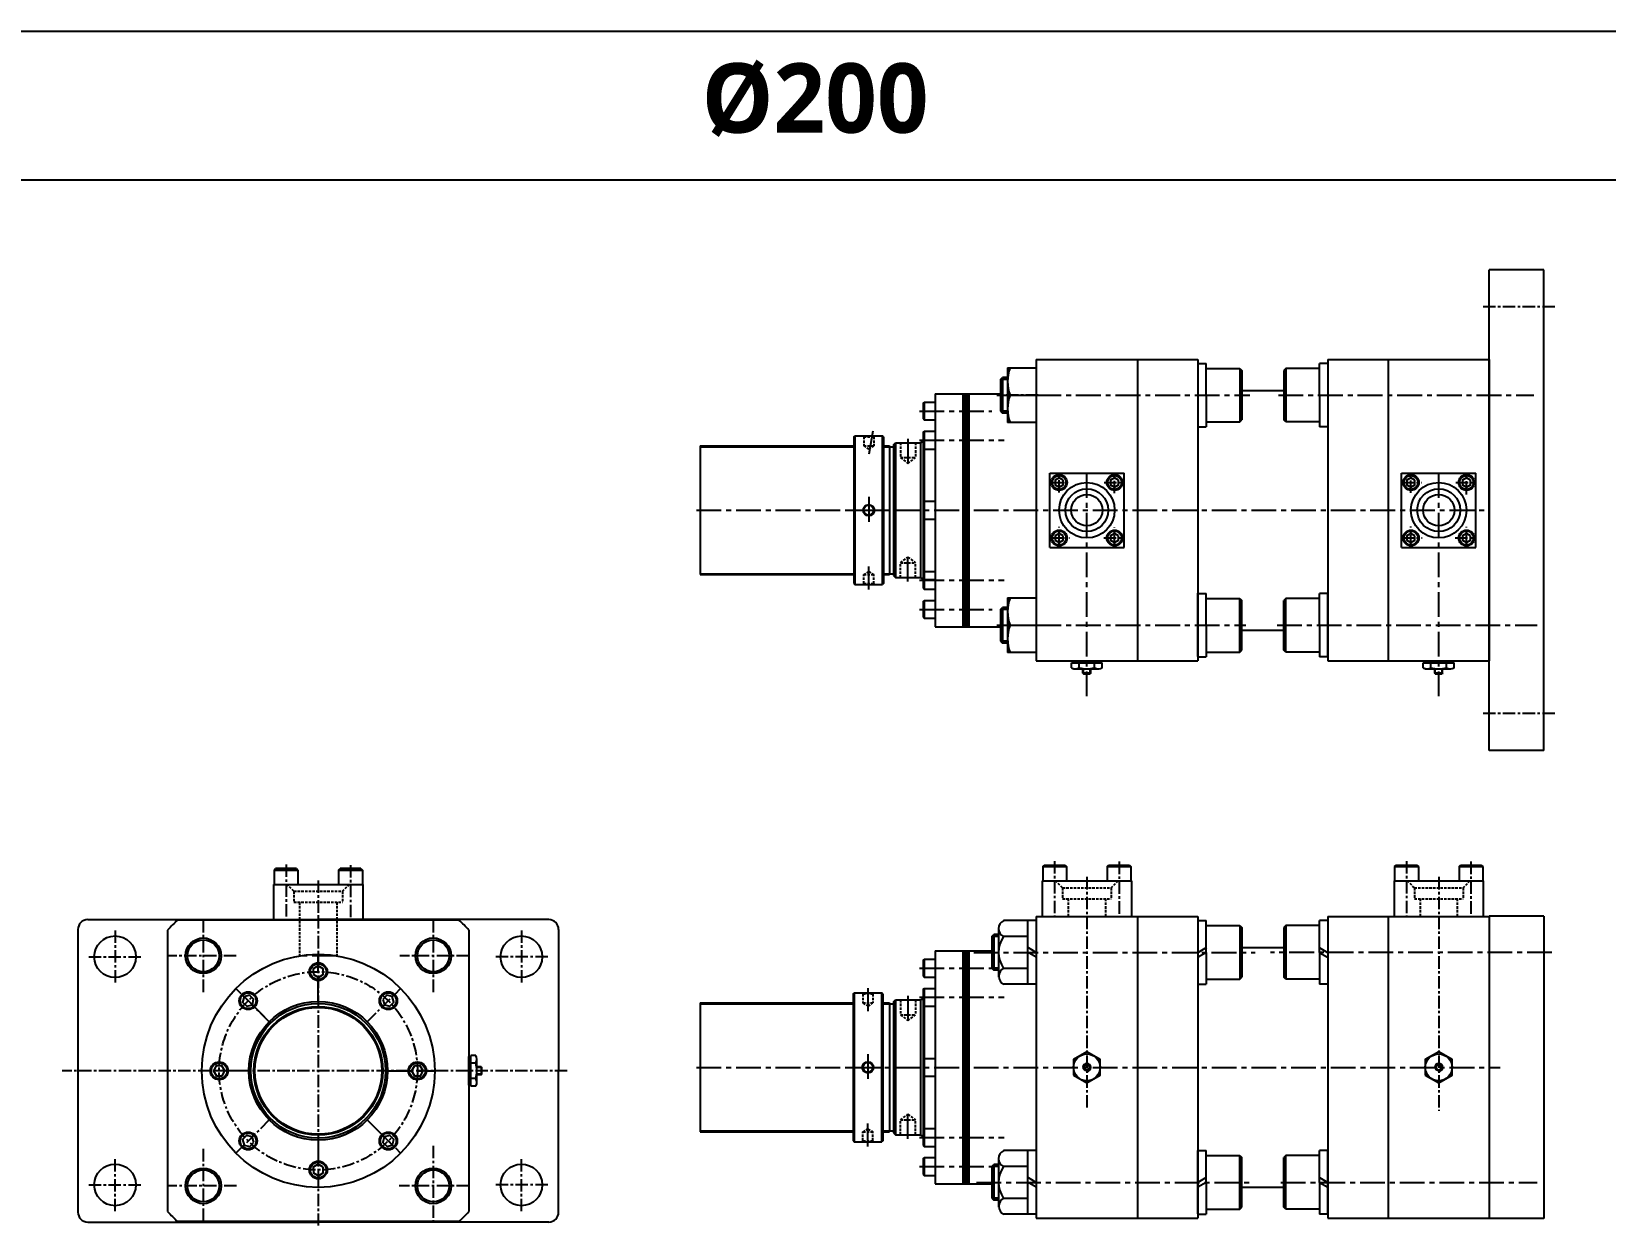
# Model space of a CAD drawing. Extents: x -819 to 9283, y 0 to 5329.
# Drawn here: x 4084 to 5672, y 1960 to 3164 of the extents above; entities that cross this region are included whole.
import ezdxf

# ---------------------------------------------------------------- set-up
doc = ezdxf.new("R2010")
doc.units = 0
doc.header["$LTSCALE"] = 10
doc.header["$MEASUREMENT"] = 0
for name, pattern in [('CENTER', [2, 1.25, -0.25, 0.25, -0.25]), ('CENTERX2', [4, 2.5, -0.5, 0.5, -0.5]), ('HIDDEN', [0.375, 0.25, -0.125])]:
    doc.linetypes.add(name, pattern=pattern)
doc.layers.get('0').update_dxf_attribs({"linetype": 'CONTINUOUS'})
for name, color, linetype in [('CEN', 1, 'CENTERX2'), ('CL', 1, 'CENTER'), ('DIM', 2, 'CONTINUOUS'), ('ML', 7, 'CONTINUOUS')]:
    doc.layers.add(name, color=color, linetype=linetype)
doc.styles.add('문자', font='romans.shx')

msp = doc.modelspace()

# ---------------------------------------------------------------- linework, layer by layer
for p, q in [((9283.2, 3163.8), (0, 3163.8)), ((9283.2, 3013.8), (0, 3013.8)), ((5068.9, 2824.5), (5068.9, 2769.5)), ((5068.9, 2824.5), (5097.9, 2824.5)), ((5071.4, 2797), (5097.9, 2797)), ((5097.9, 2769.5), (5068.9, 2769.5)), ((5068.9, 2592.5), (5068.9, 2537.5)), ((5068.9, 2592.5), (5097.9, 2592.5)), ((5071.4, 2565), (5097.9, 2565)), ((5097.9, 2537.5), (5068.9, 2537.5))]:
    msp.add_line(p, q)
at = {"color": 7, "linetype": 'Continuous'}
for p, q in [((5133.3, 2521.9), (5133.3, 2527)), ((5133.3, 2527), (5139.7, 2527)), ((5134.3, 2527), (5134.3, 2529)), ((5134.3, 2529), (5163.5, 2529)), ((5139.7, 2527), (5164.5, 2527)), ((5141.1, 2521.9), (5141.1, 2527)), ((5156.7, 2521.9), (5156.7, 2527)), ((5163.5, 2527), (5163.5, 2529)), ((5164.5, 2521.9), (5164.5, 2527)), ((5488.3, 2521.9), (5488.3, 2527)), ((5488.3, 2527), (5494.7, 2527)), ((5489.3, 2527), (5489.3, 2529)), ((5489.3, 2529), (5518.5, 2529)), ((5494.7, 2527), (5519.5, 2527)), ((5496.1, 2521.9), (5496.1, 2527)), ((5511.7, 2521.9), (5511.7, 2527)), ((5518.5, 2527), (5518.5, 2529)), ((5519.5, 2521.9), (5519.5, 2527)), ((5136.5, 2521), (5161.3, 2521)), ((5144.9, 2521.2), (5144.9, 2521.2)), ((5144.9, 2516.5), (5144.9, 2521)), ((5144.9, 2516.5), (5145.4, 2516)), ((5152.9, 2516.5), (5144.9, 2516.5)), ((5145.4, 2516), (5152.4, 2516)), ((5152.9, 2516.5), (5152.4, 2516)), ((5152.9, 2516.5), (5152.9, 2521)), ((5491.5, 2521), (5516.3, 2521)), ((5499.9, 2521.2), (5499.9, 2521.2)), ((5499.9, 2516.5), (5499.9, 2521)), ((5499.9, 2516.5), (5500.4, 2516)), ((5507.9, 2516.5), (5499.9, 2516.5)), ((5500.4, 2516), (5507.4, 2516)), ((5507.9, 2516.5), (5507.4, 2516)), ((5507.9, 2516.5), (5507.9, 2521)), ((4525.4, 2101), (4525.4, 2130.2)), ((4527.4, 2130.2), (4525.4, 2130.2)), ((4532.4, 2131.2), (4527.4, 2131.2)), ((4527.4, 2106.4), (4527.4, 2131.2)), ((4532.4, 2123.4), (4527.4, 2123.4)), ((4533.4, 2103.2), (4533.4, 2128)), ((4537.9, 2119.6), (4533.4, 2119.6)), ((4537.9, 2119.6), (4538.4, 2119.1)), ((4537.9, 2119.6), (4537.9, 2111.6)), ((4538.4, 2112.1), (4538.4, 2119.1)), ((4527.4, 2101), (4525.4, 2101)), ((4532.4, 2107.8), (4527.4, 2107.8)), ((4527.4, 2100), (4527.4, 2106.4)), ((4532.4, 2100), (4527.4, 2100)), ((4533.1, 2111.6), (4533.1, 2111.6)), ((4537.9, 2111.6), (4533.4, 2111.6)), ((4537.9, 2111.6), (4538.4, 2112.1))]:
    msp.add_line(p, q, dxfattribs=at)
for points in [[(5135.4, 2111.3), (5148.9, 2103.5), (5162.4, 2111.3), (5162.4, 2126.9), (5148.9, 2134.7), (5135.4, 2126.9)], [(5490.4, 2111.3), (5503.9, 2103.5), (5517.4, 2111.3), (5517.4, 2126.9), (5503.9, 2134.7), (5490.4, 2126.9)], [(5147.5, 2121.6), (5146, 2119.1), (5147.5, 2116.6), (5150.4, 2116.6), (5151.8, 2119.1), (5150.4, 2121.6)], [(5502.5, 2121.6), (5501, 2119.1), (5502.5, 2116.6), (5505.4, 2116.6), (5506.8, 2119.1), (5505.4, 2121.6)]]:
    msp.add_lwpolyline(points, close=True, dxfattribs=at)
for centre, radius in [((5148.9, 2119.1), 13.5), ((5503.9, 2119.1), 13.5), ((5148.9, 2119.1), 3.5), ((5503.9, 2119.1), 3.5)]:
    msp.add_circle(centre, radius, dxfattribs=at)
for centre in [(5108.6, 2810.7), (5108.6, 2783.2), (5108.6, 2578.7), (5108.6, 2551.2)]:
    msp.add_arc(centre, 39.7, 159.7297, 200.2703)
for centre, radius, start, end in [((5136.5, 2526.6), 5.62, 235.6158, 270), ((5137.2, 2529.2), 8.22, 241.7006, 298.2994), ((5148.9, 2552.3), 31.3, 255.6172, 270.0141), ((5148.9, 2552.3), 31.3, 269.9859, 284.3828), ((5160.6, 2529.2), 8.22, 241.7006, 298.2994), ((5491.5, 2526.6), 5.62, 235.6158, 270), ((5492.2, 2529.2), 8.22, 241.7006, 298.2994), ((5503.9, 2552.3), 31.3, 255.6172, 270.0141), ((5503.9, 2552.3), 31.3, 269.9859, 284.3828), ((5515.6, 2529.2), 8.22, 241.7006, 298.2994), ((4525.2, 2127.3), 8.22, 331.7006, 28.2994), ((4502, 2115.6), 31.3, 359.9859, 14.3828), ((4502, 2115.6), 31.3, 345.6172, 0.0141), ((4525.2, 2103.9), 8.22, 331.7006, 28.2994), ((4527.8, 2103.2), 5.62, 325.6158, 0)]:
    msp.add_arc(centre, radius, start, end, dxfattribs=at)
at = {"layer": 'CEN'}
for p, q in [((5057.9, 2797), (5313.4, 2797)), ((5342.1, 2797), (5599.9, 2797)), ((4979.9, 2781), (5052.9, 2781)), ((4932.8, 2760.8), (4928.8, 2737.6)), ((4968.4, 2753), (4968.4, 2725.4)), ((4979.9, 2751.7), (5065.4, 2751.7)), ((5148.9, 2493.5), (5148.9, 2718.5)), ((5503.9, 2493.5), (5503.9, 2718.5)), ((4928.8, 2694.4), (4928.8, 2667.5)), ((4754.9, 2681), (5554.4, 2681)), ((4908.2, 2681), (4949.4, 2681)), ((4908.2, 2681), (4949.4, 2681)), ((4968.4, 2609), (4968.4, 2636.6)), ((4928.8, 2601.1), (4928.8, 2624.3)), ((4979.9, 2610.3), (5065.4, 2610.3)), ((4979.9, 2581), (5053.5, 2581)), ((5057.9, 2565), (5309.2, 2565)), ((5340.9, 2565), (5603.4, 2565)), ((5034.8, 2235.1), (5318.6, 2235.1)), ((5618.1, 2235.1), (5334.3, 2235.1)), ((4979.9, 2219.1), (5053.5, 2219.1)), ((4928, 2198.9), (4928, 2175.7)), ((4968.4, 2191.1), (4968.4, 2163.5)), ((4979.9, 2189.8), (5065.4, 2189.8)), ((4928, 2132.5), (4928, 2105.6)), ((4754.9, 2119.1), (5566, 2119.1)), ((4907.4, 2119.1), (4948.6, 2119.1)), ((4907.4, 2119.1), (4948.6, 2119.1)), ((4968.4, 2047.1), (4968.4, 2074.7)), ((4928, 2039.2), (4928, 2062.4)), ((4979.9, 2048.4), (5065.4, 2048.4)), ((4979.9, 2019.1), (5053.5, 2019.1)), ((5037.6, 2003.1), (5313.5, 2003.1)), ((5344.6, 2003.1), (5603.4, 2003.1))]:
    msp.add_line(p, q, dxfattribs=at)
at = {"layer": 'CL'}
msp.add_line((5099.9, 2797), (5066.9, 2797), dxfattribs=at)
at = {"layer": 'DIM'}
for p, q in [((5068.9, 2813), (5061.9, 2813)), ((5068.9, 2781), (5061.9, 2781)), ((4758.9, 2745), (4913.8, 2745)), ((4943.8, 2745), (4949.9, 2745)), ((4758.9, 2617), (4913.8, 2617)), ((4943.8, 2617), (4949.9, 2617)), ((5068.9, 2581), (5061.9, 2581)), ((5068.9, 2549), (5061.9, 2549)), ((5059.9, 2251.1), (5052.9, 2251.1)), ((5059.9, 2219.1), (5052.9, 2219.1)), ((4758.9, 2183.1), (4913, 2183.1)), ((4943, 2183.1), (4949.9, 2183.1)), ((4758.9, 2055.1), (4913, 2055.1)), ((4943, 2055.1), (4949.9, 2055.1)), ((5059.9, 2019.1), (5052.9, 2019.1)), ((5059.9, 1987.1), (5052.9, 1987.1))]:
    msp.add_line(p, q, dxfattribs=at)
for centre, radius in [((4257.4, 2231.6), 16), ((4489.4, 2231.6), 16), ((4373.4, 2115.6), 65), ((4257.4, 1999.6), 16), ((4489.4, 1999.6), 16)]:
    msp.add_circle(centre, radius, dxfattribs=at)
at = {"layer": 'ML'}
for p, q in [((5554.9, 2438.5), (5554.9, 2923.5)), ((5609.9, 2923.5), (5554.9, 2923.5)), ((5609.9, 2438.5), (5609.9, 2923.5)), ((5097.9, 2833), (5097.9, 2529)), ((5097.9, 2833), (5260.9, 2833)), ((5199.9, 2833), (5199.9, 2529)), ((5260.9, 2833), (5260.9, 2529)), ((5260.9, 2833), (5260.9, 2529)), ((5260.9, 2829), (5269.3, 2829)), ((5260.9, 2828.6), (5260.9, 2764.6)), ((5269.3, 2797), (5269.3, 2829)), ((5383.5, 2797), (5383.5, 2829)), ((5391.9, 2829), (5383.5, 2829)), ((5391.9, 2833), (5391.9, 2529)), ((5391.9, 2833), (5554.9, 2833)), ((5391.9, 2828.6), (5391.9, 2764.6)), ((5452.9, 2833), (5452.9, 2529)), ((5554.9, 2833), (5554.9, 2529)), ((5061.9, 2813), (5063.9, 2815)), ((5061.9, 2813), (5061.9, 2781)), ((5063.9, 2815), (5063.9, 2779)), ((5068.9, 2815), (5063.9, 2815)), ((5269.3, 2824), (5303.3, 2824)), ((5303.3, 2824), (5305.3, 2822)), ((5303.3, 2824), (5303.3, 2770)), ((5305.3, 2822), (5305.3, 2772)), ((5349.5, 2824), (5347.5, 2822)), ((5347.5, 2822), (5347.5, 2772)), ((5383.5, 2824), (5349.5, 2824)), ((5349.5, 2824), (5349.5, 2770)), ((4995.9, 2798.5), (5061.9, 2798.5)), ((4995.9, 2798.5), (4995.9, 2563.5)), ((5023.9, 2798.5), (5023.9, 2563.5)), ((5025.9, 2798.5), (5025.9, 2563.5)), ((5027.9, 2798.5), (5027.9, 2563.5)), ((5029.9, 2798.5), (5029.9, 2563.5)), ((5269.3, 2797), (5269.3, 2765)), ((5305.3, 2801.9), (5347.5, 2801.9)), ((5383.5, 2797), (5383.5, 2765)), ((4983.9, 2789), (4984.9, 2790)), ((4983.9, 2789), (4983.9, 2773)), ((4984.9, 2790), (4995.9, 2790)), ((4984.9, 2790), (4984.9, 2772)), ((5061.9, 2781), (5063.9, 2779)), ((4983.9, 2773), (4984.9, 2772)), ((4984.9, 2772), (4995.9, 2772)), ((5068.9, 2779), (5063.9, 2779)), ((5260.9, 2765), (5269.3, 2765)), ((5269.3, 2770), (5303.3, 2770)), ((5303.3, 2770), (5305.3, 2772)), ((5349.5, 2770), (5347.5, 2772)), ((5383.5, 2770), (5349.5, 2770)), ((5391.9, 2765), (5383.5, 2765)), ((4913.8, 2755), (4914.8, 2756)), ((4913.8, 2755), (4913.8, 2607)), ((4914.8, 2756), (4942.8, 2756)), ((4914.8, 2756), (4914.8, 2606)), ((4942.8, 2606), (4942.8, 2756)), ((4943.8, 2755), (4942.8, 2756)), ((4943.8, 2755), (4943.8, 2607)), ((4953.9, 2747), (4955.9, 2749)), ((4955.9, 2749), (4955.9, 2613)), ((4955.9, 2749), (4980.9, 2749)), ((4980.9, 2749), (4983.9, 2750.5)), ((4980.9, 2749), (4980.9, 2613)), ((4983.9, 2759.7), (4984.9, 2760.7)), ((4983.9, 2759.7), (4983.9, 2743.7)), ((4983.9, 2750.5), (4983.9, 2611.5)), ((4984.9, 2760.7), (4984.9, 2742.7)), ((4984.9, 2760.7), (4995.9, 2760.7)), ((4984.9, 2751), (4984.9, 2611)), ((4758.9, 2746), (4913.8, 2746)), ((4758.9, 2746), (4758.9, 2616)), ((4943.8, 2746), (4949.9, 2746)), ((4949.9, 2746), (4949.9, 2616)), ((4949.9, 2745), (4953.9, 2745)), ((4953.9, 2747), (4953.9, 2615)), ((4983.9, 2743.7), (4984.9, 2742.7)), ((4984.9, 2742.7), (4995.9, 2742.7)), ((5111.4, 2643.5), (5111.4, 2718.5)), ((5111.4, 2718.5), (5186.4, 2718.5)), ((5186.4, 2643.5), (5186.4, 2718.5)), ((5186.4, 2643.5), (5186.4, 2718.5)), ((5466.4, 2718.5), (5541.4, 2718.5)), ((5466.4, 2643.5), (5466.4, 2718.5)), ((5541.4, 2643.5), (5541.4, 2718.5)), ((5541.4, 2643.5), (5541.4, 2718.5)), ((4983.9, 2689), (4984.9, 2690)), ((4983.9, 2689), (4983.9, 2673)), ((4984.9, 2690), (4984.9, 2672)), ((4984.9, 2690), (4995.9, 2690)), ((4983.9, 2673), (4984.9, 2672)), ((4984.9, 2672), (4995.9, 2672)), ((5111.4, 2643.5), (5186.4, 2643.5)), ((5466.4, 2643.5), (5541.4, 2643.5)), ((4758.9, 2616), (4913.8, 2616)), ((4913.8, 2607), (4914.8, 2606)), ((4914.8, 2606), (4942.8, 2606)), ((4943.8, 2607), (4942.8, 2606)), ((4943.8, 2616), (4949.9, 2616)), ((4949.9, 2617), (4953.9, 2617)), ((4953.9, 2615), (4955.9, 2613)), ((4955.9, 2613), (4980.9, 2613)), ((4980.9, 2613), (4984.9, 2611)), ((4983.9, 2618.3), (4984.9, 2619.3)), ((4983.9, 2618.3), (4983.9, 2602.3)), ((4984.9, 2619.3), (4984.9, 2601.3)), ((4984.9, 2619.3), (4995.9, 2619.3)), ((4984.9, 2611), (4995.9, 2611)), ((4983.9, 2602.3), (4984.9, 2601.3)), ((4983.9, 2589), (4984.9, 2590)), ((4983.9, 2589), (4983.9, 2573)), ((4984.9, 2601.3), (4995.9, 2601.3)), ((4984.9, 2590), (4995.9, 2590)), ((4984.9, 2590), (4984.9, 2572)), ((5260.9, 2533.3), (5260.9, 2597.3)), ((5260.9, 2597), (5269.3, 2597)), ((5269.3, 2565), (5269.3, 2597)), ((5269.3, 2592), (5303.3, 2592)), ((5303.3, 2592), (5305.3, 2590)), ((5303.3, 2538), (5303.3, 2592)), ((5305.3, 2540), (5305.3, 2590)), ((5349.5, 2592), (5347.5, 2590)), ((5347.5, 2540), (5347.5, 2590)), ((5383.5, 2592), (5349.5, 2592)), ((5349.5, 2538), (5349.5, 2592)), ((5383.5, 2565), (5383.5, 2597)), ((5391.9, 2597), (5383.5, 2597)), ((5391.9, 2533.3), (5391.9, 2597.3)), ((4983.9, 2573), (4984.9, 2572)), ((5061.9, 2581), (5063.9, 2583)), ((5061.9, 2581), (5061.9, 2549)), ((5063.9, 2583), (5063.9, 2547)), ((5068.9, 2583), (5063.9, 2583)), ((4984.9, 2572), (4995.9, 2572)), ((4995.9, 2563.5), (5061.9, 2563.5)), ((5269.3, 2565), (5269.3, 2533)), ((5305.3, 2560.1), (5347.5, 2560.1)), ((5383.5, 2565), (5383.5, 2533)), ((5061.9, 2549), (5063.9, 2547)), ((5068.9, 2547), (5063.9, 2547)), ((5097.9, 2529), (5260.9, 2529)), ((5260.9, 2533), (5269.3, 2533)), ((5269.3, 2538), (5303.3, 2538)), ((5303.3, 2538), (5305.3, 2540)), ((5349.5, 2538), (5347.5, 2540)), ((5383.5, 2538), (5349.5, 2538)), ((5391.9, 2533), (5383.5, 2533)), ((5391.9, 2529), (5554.9, 2529)), ((5609.9, 2438.5), (5554.9, 2438.5)), ((4328.9, 2318.1), (4330.4, 2319.6)), ((4351.4, 2319.6), (4330.4, 2319.6)), ((4351.4, 2319.6), (4352.9, 2318.1)), ((4393.9, 2318.1), (4395.4, 2319.6)), ((4416.4, 2319.6), (4395.4, 2319.6)), ((4416.4, 2319.6), (4417.9, 2318.1)), ((5104.4, 2321.6), (5105.9, 2323.1)), ((5104.4, 2321.6), (5104.4, 2307.1)), ((5104.4, 2321.6), (5128.4, 2321.6)), ((5105.9, 2323.1), (5126.9, 2323.1)), ((5126.9, 2323.1), (5128.4, 2321.6)), ((5128.4, 2321.6), (5128.4, 2307.1)), ((5169.4, 2321.6), (5170.9, 2323.1)), ((5169.4, 2321.6), (5169.4, 2307.1)), ((5169.4, 2321.6), (5193.4, 2321.6)), ((5170.9, 2323.1), (5191.9, 2323.1)), ((5191.9, 2323.1), (5193.4, 2321.6)), ((5193.4, 2321.6), (5193.4, 2307.1)), ((5459.4, 2321.6), (5460.9, 2323.1)), ((5459.4, 2321.6), (5483.4, 2321.6)), ((5459.4, 2321.6), (5459.4, 2307.1)), ((5460.9, 2323.1), (5481.9, 2323.1)), ((5481.9, 2323.1), (5483.4, 2321.6)), ((5483.4, 2321.6), (5483.4, 2307.1)), ((5524.4, 2321.6), (5525.9, 2323.1)), ((5524.4, 2321.6), (5548.4, 2321.6)), ((5524.4, 2321.6), (5524.4, 2307.1)), ((5525.9, 2323.1), (5546.9, 2323.1)), ((5546.9, 2323.1), (5548.4, 2321.6)), ((5548.4, 2321.6), (5548.4, 2307.1)), ((4328.4, 2303.6), (4328.4, 2267.6)), ((4328.4, 2303.6), (4418.4, 2303.6)), ((4328.9, 2318.1), (4352.9, 2318.1)), ((4328.9, 2318.1), (4328.9, 2303.6)), ((4352.9, 2318.1), (4352.9, 2303.6)), ((4393.9, 2318.1), (4417.9, 2318.1)), ((4393.9, 2318.1), (4393.9, 2303.6)), ((4417.9, 2318.1), (4417.9, 2303.6)), ((4418.4, 2303.6), (4418.4, 2267.6)), ((5103.9, 2307.1), (5193.9, 2307.1)), ((5103.9, 2307.1), (5103.9, 2271.1)), ((5193.9, 2307.1), (5193.9, 2271.1)), ((5458.9, 2307.1), (5458.9, 2271.1)), ((5458.9, 2307.1), (5548.9, 2307.1)), ((5548.9, 2307.1), (5548.9, 2271.1)), ((5609.9, 2271.6), (5554.9, 2271.6)), ((5554.9, 2271.6), (5554.9, 1966.6)), ((5609.9, 2271.6), (5609.9, 1966.6)), ((4130.9, 2258.1), (4130.9, 1973.1)), ((4140.9, 2268.1), (4373.4, 2268.1)), ((4221.4, 2257.5), (4221.4, 1973.7)), ((4515.3, 2267.6), (4231.5, 2267.6)), ((4605.9, 2268.1), (4373.4, 2268.1)), ((4525.4, 2257.5), (4525.4, 1973.7)), ((4615.9, 2258.1), (4615.9, 2115.6)), ((5059.9, 2259.3), (5059.9, 2210.1)), ((5097.9, 2267.1), (5064.9, 2267.1)), ((5088.9, 2267.1), (5088.9, 2203.1)), ((5097.9, 2271.1), (5260.9, 2271.1)), ((5097.9, 2271.1), (5097.9, 1967.1)), ((5199.9, 2271.1), (5199.9, 1967.1)), ((5260.9, 2271.1), (5260.9, 1967.1)), ((5260.9, 2267.1), (5269.3, 2267.1)), ((5260.9, 2266.7), (5260.9, 2202.7)), ((5269.3, 2235.1), (5269.3, 2267.1)), ((5269.3, 2262.1), (5303.3, 2262.1)), ((5303.3, 2262.1), (5305.3, 2260.1)), ((5303.3, 2262.1), (5303.3, 2208.1)), ((5305.3, 2260.1), (5305.3, 2210.1)), ((5349.5, 2262.1), (5347.5, 2260.1)), ((5347.5, 2260.1), (5347.5, 2210.1)), ((5383.5, 2262.1), (5349.5, 2262.1)), ((5349.5, 2262.1), (5349.5, 2208.1)), ((5383.5, 2235.1), (5383.5, 2267.1)), ((5391.9, 2267.1), (5383.5, 2267.1)), ((5391.9, 2271.1), (5391.9, 1967.1)), ((5391.9, 2271.1), (5554.9, 2271.1)), ((5391.9, 2266.7), (5391.9, 2202.7)), ((5452.9, 2271.1), (5452.9, 1967.1)), ((5554.9, 2271.1), (5554.9, 1967.1)), ((5052.9, 2251.1), (5054.9, 2253.1)), ((5052.9, 2251.1), (5052.9, 2219.1)), ((5054.9, 2253.1), (5054.9, 2217.1)), ((5059.9, 2253.1), (5054.9, 2253.1)), ((5088.9, 2251.2), (5064.9, 2251.2)), ((5269.6, 2239.9), (5261.2, 2235.1)), ((5305.3, 2240), (5347.5, 2240)), ((5383.3, 2239.9), (5391.7, 2235.1)), ((4983.9, 2227.1), (4984.9, 2228.1)), ((4983.9, 2227.1), (4983.9, 2211.1)), ((4984.9, 2228.1), (4995.9, 2228.1)), ((4984.9, 2228.1), (4984.9, 2210.1)), ((4995.9, 2236.6), (5052.9, 2236.6)), ((4995.9, 2236.6), (4995.9, 2001.6)), ((5023.9, 2236.6), (5023.9, 2001.6)), ((5025.9, 2236.6), (5025.9, 2001.6)), ((5027.9, 2236.6), (5027.9, 2001.6)), ((5029.9, 2236.6), (5029.9, 2001.6)), ((5269.6, 2235.1), (5261.2, 2230.2)), ((5269.3, 2235.1), (5269.3, 2203.1)), ((5383.3, 2235.1), (5391.7, 2230.2)), ((5383.5, 2235.1), (5383.5, 2203.1)), ((4983.9, 2211.1), (4984.9, 2210.1)), ((4984.9, 2210.1), (4995.9, 2210.1)), ((5052.9, 2219.1), (5054.9, 2217.1)), ((5059.9, 2217.1), (5054.9, 2217.1)), ((5088.9, 2218.9), (5064.9, 2218.9)), ((5269.3, 2208.1), (5303.3, 2208.1)), ((5303.3, 2208.1), (5305.3, 2210.1)), ((5349.5, 2208.1), (5347.5, 2210.1)), ((5383.5, 2208.1), (5349.5, 2208.1)), ((4913, 2193.1), (4914, 2194.1)), ((4913, 2193.1), (4913, 2045.1)), ((4914, 2194.1), (4914, 2044.1)), ((4914, 2194.1), (4942, 2194.1)), ((4942, 2044.1), (4942, 2194.1)), ((4943, 2193.1), (4942, 2194.1)), ((4943, 2193.1), (4943, 2045.1)), ((4983.9, 2197.8), (4984.9, 2198.8)), ((4983.9, 2197.8), (4983.9, 2181.8)), ((4984.9, 2198.8), (4995.9, 2198.8)), ((4984.9, 2198.8), (4984.9, 2180.8)), ((5097.9, 2203.1), (5064.9, 2203.1)), ((5260.9, 2203.1), (5269.3, 2203.1)), ((5391.9, 2203.1), (5383.5, 2203.1)), ((4758.9, 2184.1), (4758.9, 2054.1)), ((4758.9, 2184.1), (4913, 2184.1)), ((4943, 2184.1), (4949.9, 2184.1)), ((4949.9, 2184.1), (4949.9, 2054.1)), ((4949.9, 2183.1), (4953.9, 2183.1)), ((4953.9, 2185.1), (4955.9, 2187.1)), ((4953.9, 2185.1), (4953.9, 2053.1)), ((4955.9, 2187.1), (4955.9, 2051.1)), ((4955.9, 2187.1), (4980.9, 2187.1)), ((4980.9, 2187.1), (4983.9, 2188.6)), ((4980.9, 2187.1), (4980.9, 2051.1)), ((4983.9, 2188.6), (4983.9, 2049.6)), ((4983.9, 2181.8), (4984.9, 2180.8)), ((4984.9, 2189.1), (4984.9, 2049.1)), ((4984.9, 2180.8), (4995.9, 2180.8)), ((4615.9, 1973.1), (4615.9, 2115.6)), ((4983.9, 2127.1), (4984.9, 2128.1)), ((4983.9, 2127.1), (4983.9, 2111.1)), ((4984.9, 2128.1), (4984.9, 2110.1)), ((4984.9, 2128.1), (4995.9, 2128.1)), ((4983.9, 2111.1), (4984.9, 2110.1)), ((4984.9, 2110.1), (4995.9, 2110.1)), ((4758.9, 2054.1), (4913, 2054.1)), ((4943, 2055.1), (4949.9, 2055.1)), ((4943, 2054.1), (4949.9, 2054.1)), ((4949.9, 2055.1), (4953.9, 2055.1)), ((4953.9, 2053.1), (4955.9, 2051.1)), ((4955.9, 2051.1), (4980.9, 2051.1)), ((4980.9, 2051.1), (4983.9, 2049.6)), ((4983.9, 2056.4), (4984.9, 2057.4)), ((4983.9, 2056.4), (4983.9, 2040.4)), ((4984.9, 2057.4), (4995.9, 2057.4)), ((4984.9, 2057.4), (4984.9, 2039.4)), ((4913, 2045.1), (4914, 2044.1)), ((4914, 2044.1), (4942, 2044.1)), ((4943, 2045.1), (4942, 2044.1)), ((4983.9, 2040.4), (4984.9, 2039.4)), ((4984.9, 2039.4), (4995.9, 2039.4)), ((5097.9, 2035.1), (5064.9, 2035.1)), ((5088.9, 2035.1), (5088.9, 1971.1)), ((5260.9, 1971.4), (5260.9, 2035.4)), ((5260.9, 2035.1), (5269.3, 2035.1)), ((5269.3, 2003.1), (5269.3, 2035.1)), ((5383.5, 2003.1), (5383.5, 2035.1)), ((5391.9, 2035.1), (5383.5, 2035.1)), ((5391.9, 1971.4), (5391.9, 2035.4)), ((4983.9, 2027.1), (4984.9, 2028.1)), ((4983.9, 2027.1), (4983.9, 2011.1)), ((4984.9, 2028.1), (4995.9, 2028.1)), ((4984.9, 2028.1), (4984.9, 2010.1)), ((5052.9, 2019.1), (5054.9, 2021.1)), ((5052.9, 2019.1), (5052.9, 1987.1)), ((5054.9, 2021.1), (5054.9, 1985.1)), ((5059.9, 2021.1), (5054.9, 2021.1)), ((5059.9, 2027.3), (5059.9, 1978.1)), ((5088.9, 2019.2), (5064.9, 2019.2)), ((5269.3, 2030.1), (5303.3, 2030.1)), ((5303.3, 2030.1), (5305.3, 2028.1)), ((5303.3, 1976.1), (5303.3, 2030.1)), ((5305.3, 1978.1), (5305.3, 2028.1)), ((5349.5, 2030.1), (5347.5, 2028.1)), ((5347.5, 1978.1), (5347.5, 2028.1)), ((5383.5, 2030.1), (5349.5, 2030.1)), ((5349.5, 1976.1), (5349.5, 2030.1)), ((4983.9, 2011.1), (4984.9, 2010.1)), ((4984.9, 2010.1), (4995.9, 2010.1)), ((4995.9, 2001.6), (5052.9, 2001.6)), ((5269.3, 2007.9), (5260.9, 2003.1)), ((5269.3, 2003.1), (5260.9, 1998.2)), ((5269.3, 2003.1), (5269.3, 1971.1)), ((5383.5, 2007.9), (5391.9, 2003.1)), ((5383.5, 2003.1), (5391.9, 1998.2)), ((5383.5, 2003.1), (5383.5, 1971.1)), ((5052.9, 1987.1), (5054.9, 1985.1)), ((5088.9, 1986.9), (5064.9, 1986.9)), ((5305.3, 1998.2), (5347.5, 1998.2)), ((5059.9, 1985.1), (5054.9, 1985.1)), ((5097.9, 1971.1), (5064.9, 1971.1)), ((5260.9, 1971.1), (5269.3, 1971.1)), ((5269.3, 1976.1), (5303.3, 1976.1)), ((5303.3, 1976.1), (5305.3, 1978.1)), ((5349.5, 1976.1), (5347.5, 1978.1)), ((5383.5, 1976.1), (5349.5, 1976.1)), ((5391.9, 1971.1), (5383.5, 1971.1)), ((4140.9, 1963.1), (4373.4, 1963.1)), ((4515.3, 1963.6), (4231.5, 1963.6)), ((4605.9, 1963.1), (4373.4, 1963.1)), ((5097.9, 1967.1), (5260.9, 1967.1)), ((5391.9, 1967.1), (5554.9, 1967.1)), ((5609.9, 1966.6), (5554.9, 1966.6))]:
    msp.add_line(p, q, dxfattribs=at)
at = {"layer": 'ML', "color": 1, "linetype": 'CENTER'}
for p, q in [((5621.1, 2886), (5546.9, 2886)), ((5120.9, 2698.8), (5120.9, 2718.5)), ((5176.9, 2698.2), (5176.9, 2718.5)), ((5475.9, 2698.6), (5475.9, 2718.5)), ((5531.9, 2697.8), (5531.9, 2718.5)), ((5111.4, 2709), (5131.4, 2709)), ((5166.3, 2709), (5186.4, 2709)), ((5466.4, 2709), (5486.8, 2709)), ((5521.2, 2709), (5541.4, 2709)), ((5531.9, 2697), (5531.9, 2697.7)), ((5111.4, 2653), (5131.6, 2653)), ((5120.9, 2643.5), (5120.9, 2664.1)), ((5165.9, 2653), (5186.4, 2653)), ((5176.9, 2643.5), (5176.9, 2663.9)), ((5466.4, 2653), (5487.1, 2653)), ((5475.9, 2643.5), (5475.9, 2664.5)), ((5520.5, 2653), (5541.4, 2653)), ((5531.9, 2643.5), (5531.9, 2664.2)), ((5621.1, 2476), (5546.9, 2476)), ((4340.9, 2323.6), (4340.9, 2267.6)), ((4405.9, 2323.1), (4405.9, 2267.6)), ((5116.4, 2327.1), (5116.4, 2271.1)), ((5181.4, 2326.6), (5181.4, 2271.1)), ((5471.4, 2327.1), (5471.4, 2271.1)), ((5536.4, 2326.6), (5536.4, 2271.1)), ((4373.4, 2307.6), (4373.4, 2263.6)), ((5148.9, 2311.1), (5148.9, 2076.6)), ((5503.9, 2311.1), (5503.9, 2075.2)), ((4373.4, 2271.6), (4373.4, 1959.6)), ((4168.4, 2257.2), (4168.4, 2204)), ((4257.4, 2267.6), (4257.4, 2192.9)), ((4489.4, 2267.6), (4489.4, 2192.7)), ((4578.4, 2257.2), (4578.4, 2204)), ((4141.8, 2230.6), (4195, 2230.6)), ((4290.7, 2231.6), (4221.4, 2231.6)), ((4525.4, 2231.6), (4455.8, 2231.6)), ((4605, 2230.6), (4551.8, 2230.6)), ((4323.9, 2165.1), (4290.3, 2198.7)), ((4422.9, 2165.1), (4456.5, 2198.7)), ((4624.6, 2115.6), (4114.9, 2115.6)), ((4323.9, 2066.1), (4290.3, 2032.5)), ((4323.9, 2066.1), (4290.3, 2032.5)), ((4422.9, 2066.1), (4456.5, 2032.5)), ((4257.4, 2036.8), (4257.4, 1963.6)), ((4489.4, 2039.9), (4489.4, 1963.6)), ((4168.4, 1974), (4168.4, 2027.2)), ((4578.4, 1974), (4578.4, 2027.2)), ((4141.8, 2000.6), (4195, 2000.6)), ((4290.8, 1999.6), (4221.4, 1999.6)), ((4525.4, 1999.6), (4454.9, 1999.6)), ((4605, 2000.6), (4551.8, 2000.6))]:
    msp.add_line(p, q, dxfattribs=at)
at = {"layer": 'ML', "color": 2, "linetype": 'HIDDEN'}
for p, q in [((4923.8, 2755), (4922.8, 2756)), ((4923.8, 2755), (4923.8, 2746)), ((4923.8, 2755), (4933.8, 2755)), ((4933.8, 2755), (4934.8, 2756)), ((4933.8, 2755), (4933.8, 2746)), ((4960.9, 2749), (4960.9, 2734)), ((4975.9, 2749), (4975.9, 2734)), ((4923.8, 2746), (4933.8, 2746)), ((4923.8, 2746), (4928.8, 2742.8)), ((4928.8, 2742.8), (4933.8, 2746)), ((4960.9, 2734), (4968.4, 2728.1)), ((4960.9, 2734), (4975.9, 2734)), ((4968.4, 2728.1), (4975.9, 2734)), ((4960.9, 2628), (4968.4, 2633.8)), ((4960.9, 2628), (4975.9, 2628)), ((4960.9, 2613), (4960.9, 2628)), ((4968.4, 2633.8), (4975.9, 2628)), ((4975.9, 2613), (4975.9, 2628)), ((4923.8, 2607), (4922.8, 2606)), ((4923.8, 2616), (4928.8, 2619.1)), ((4923.8, 2607), (4923.8, 2616)), ((4923.8, 2616), (4933.8, 2616)), ((4923.8, 2607), (4933.8, 2607)), ((4928.8, 2619.1), (4933.8, 2616)), ((4933.8, 2607), (4933.8, 2616)), ((4933.8, 2607), (4934.8, 2606)), ((4348.8, 2296.7), (4341.9, 2303.6)), ((4397.9, 2296.7), (4404.9, 2303.6)), ((5124.4, 2300.1), (5117.4, 2307.1)), ((5173.5, 2300.1), (5180.4, 2307.1)), ((5479.4, 2300.1), (5472.4, 2307.1)), ((5528.5, 2300.1), (5535.4, 2307.1)), ((4348.8, 2296.7), (4348.8, 2285.6)), ((4348.8, 2296.7), (4397.9, 2296.7)), ((4397.9, 2296.7), (4397.9, 2285.6)), ((5124.4, 2300.1), (5124.4, 2289.1)), ((5124.4, 2300.1), (5173.5, 2300.1)), ((5124.4, 2289.1), (5173.5, 2289.1)), ((5130.2, 2289.1), (5130.2, 2271.1)), ((5167.7, 2289.1), (5167.7, 2271.1)), ((5173.5, 2300.1), (5173.5, 2289.1)), ((5479.4, 2300.1), (5479.4, 2289.1)), ((5479.4, 2300.1), (5528.5, 2300.1)), ((5479.4, 2289.1), (5528.5, 2289.1)), ((5485.2, 2289.1), (5485.2, 2271.1)), ((5522.7, 2289.1), (5522.7, 2271.1)), ((5528.5, 2300.1), (5528.5, 2289.1)), ((4348.8, 2285.6), (4397.9, 2285.6)), ((4354.6, 2285.6), (4354.6, 2231.6)), ((4392.1, 2285.6), (4392.1, 2231.6)), ((4923, 2193.1), (4922, 2194.1)), ((4923, 2193.1), (4923, 2184.1)), ((4923, 2193.1), (4933, 2193.1)), ((4933, 2193.1), (4934, 2194.1)), ((4933, 2193.1), (4933, 2184.1)), ((4923, 2184.1), (4933, 2184.1)), ((4923, 2184.1), (4928, 2180.9)), ((4928, 2180.9), (4933, 2184.1)), ((4960.9, 2187.1), (4960.9, 2172.1)), ((4975.9, 2187.1), (4975.9, 2172.1)), ((4960.9, 2172.1), (4968.4, 2166.2)), ((4960.9, 2172.1), (4975.9, 2172.1)), ((4968.4, 2166.2), (4975.9, 2172.1)), ((4960.9, 2066.1), (4968.4, 2071.9)), ((4960.9, 2066.1), (4975.9, 2066.1)), ((4960.9, 2051.1), (4960.9, 2066.1)), ((4968.4, 2071.9), (4975.9, 2066.1)), ((4975.9, 2051.1), (4975.9, 2066.1)), ((4923, 2054.1), (4928, 2057.2)), ((4923, 2045.1), (4923, 2054.1)), ((4923, 2054.1), (4933, 2054.1)), ((4928, 2057.2), (4933, 2054.1)), ((4933, 2045.1), (4933, 2054.1)), ((4923, 2045.1), (4922, 2044.1)), ((4923, 2045.1), (4933, 2045.1)), ((4933, 2045.1), (4934, 2044.1))]:
    msp.add_line(p, q, dxfattribs=at)
at = {"layer": 'ML', "color": 2}
for p, q in [((5145.4, 2521.2), (5145.4, 2521.2)), ((5145.4, 2516), (5145.4, 2521)), ((5152.4, 2516), (5152.4, 2521)), ((5500.4, 2521.2), (5500.4, 2521.2)), ((5500.4, 2516), (5500.4, 2521)), ((5507.4, 2516), (5507.4, 2521)), ((5097.9, 2235.1), (5088.9, 2240.2)), ((5097.9, 2230.2), (5088.9, 2235.4)), ((4538.4, 2119.1), (4533.4, 2119.1)), ((4533.2, 2112.1), (4533.2, 2112.1)), ((4538.4, 2112.1), (4533.4, 2112.1)), ((5097.9, 2003.1), (5088.9, 2008.2)), ((5097.9, 1998.2), (5088.9, 2003.4))]:
    msp.add_line(p, q, dxfattribs=at)
at = {"layer": 'ML', "color": 1, "linetype": 'CENTERX2'}
for p, q in [((4392.1, 2231.6), (4354.6, 2231.6)), ((4373.4, 2185.6), (4373.4, 2233.1)), ((4373.4, 2185.6), (4373.4, 2233.1)), ((4323.9, 2165.1), (4290.3, 2198.7)), ((4303.4, 2115.6), (4255.9, 2115.6)), ((4303.4, 2115.6), (4255.9, 2115.6)), ((4443.4, 2115.6), (4490.9, 2115.6)), ((4443.4, 2115.6), (4490.9, 2115.6)), ((4422.9, 2066.1), (4456.5, 2032.5)), ((4373.4, 2045.6), (4373.4, 1998.1)), ((4373.4, 2045.6), (4373.4, 1998.1))]:
    msp.add_line(p, q, dxfattribs=at)
at = {"layer": 'ML'}
for points in [[(5124.9, 2711.3), (5120.9, 2713.6), (5116.9, 2711.3), (5116.9, 2706.7), (5120.9, 2704.3), (5124.9, 2706.7)], [(5180.9, 2711.3), (5176.9, 2713.6), (5172.9, 2711.3), (5172.9, 2706.7), (5176.9, 2704.3), (5180.9, 2706.7)], [(5479.9, 2711.3), (5475.9, 2713.6), (5471.9, 2711.3), (5471.9, 2706.7), (5475.9, 2704.3), (5479.9, 2706.7)], [(5535.9, 2711.3), (5531.9, 2713.6), (5527.9, 2711.3), (5527.9, 2706.7), (5531.9, 2704.3), (5535.9, 2706.7)], [(5124.9, 2655.3), (5120.9, 2657.6), (5116.9, 2655.3), (5116.9, 2650.7), (5120.9, 2648.3), (5124.9, 2650.7)], [(5180.9, 2655.3), (5176.9, 2657.6), (5172.9, 2655.3), (5172.9, 2650.7), (5176.9, 2648.3), (5180.9, 2650.7)], [(5479.9, 2655.3), (5475.9, 2657.6), (5471.9, 2655.3), (5471.9, 2650.7), (5475.9, 2648.3), (5479.9, 2650.7)], [(5535.9, 2655.3), (5531.9, 2657.6), (5527.9, 2655.3), (5527.9, 2650.7), (5531.9, 2648.3), (5535.9, 2650.7)], [(4368.5, 2212.6), (4373.5, 2209.8), (4378.5, 2212.8), (4378.3, 2218.6), (4373.3, 2221.4), (4368.3, 2218.4)], [(4301.3, 2180.7), (4306.9, 2182.3), (4308.2, 2187.9), (4304, 2191.9), (4298.5, 2190.3), (4297.1, 2184.7)], [(4438.5, 2187.7), (4440.1, 2182.1), (4445.7, 2180.8), (4449.7, 2185), (4448.1, 2190.5), (4442.5, 2191.9)], [(4276.4, 2110.7), (4279.2, 2115.7), (4276.2, 2120.7), (4270.4, 2120.5), (4267.6, 2115.5), (4270.6, 2110.5)], [(4470.4, 2120.5), (4467.6, 2115.5), (4470.6, 2110.5), (4476.4, 2110.7), (4479.2, 2115.7), (4476.2, 2120.7)], [(4308.3, 2043.5), (4306.7, 2049.1), (4301.1, 2050.4), (4297.1, 2046.2), (4298.7, 2040.7), (4304.3, 2039.4)], [(4445.5, 2050.5), (4439.9, 2048.9), (4438.6, 2043.3), (4442.8, 2039.3), (4448.3, 2040.9), (4449.6, 2046.5)], [(4378.3, 2018.6), (4373.3, 2021.4), (4368.3, 2018.4), (4368.5, 2012.6), (4373.5, 2009.8), (4378.5, 2012.8)]]:
    msp.add_lwpolyline(points, close=True, dxfattribs=at)
for centre, radius in [((5120.9, 2709), 8), ((5120.9, 2709), 7), ((5176.9, 2709), 8), ((5176.9, 2709), 7), ((5475.9, 2709), 8), ((5475.9, 2709), 7), ((5531.9, 2709), 8), ((5531.9, 2709), 7), ((5148.9, 2681), 28), ((5148.9, 2681), 21.6), ((5503.9, 2681), 28), ((5503.9, 2681), 21.6), ((4928.8, 2681), 5.7), ((4928.8, 2681), 5), ((5148.9, 2681), 15.8), ((5503.9, 2681), 15.8), ((5120.9, 2653), 8), ((5120.9, 2653), 7), ((5176.9, 2653), 8), ((5176.9, 2653), 7), ((5475.9, 2653), 8), ((5475.9, 2653), 7), ((5531.9, 2653), 8), ((5531.9, 2653), 7), ((4168.4, 2230.6), 21), ((4257.4, 2231.6), 18), ((4489.4, 2231.6), 18), ((4578.4, 2230.6), 21), ((4373.4, 2115.6), 117.5), ((4373.4, 2215.6), 9), ((4373.4, 2215.6), 8), ((4302.7, 2186.3), 9), ((4302.7, 2186.3), 8), ((4444.1, 2186.3), 9), ((4444.1, 2186.3), 8), ((4373.4, 2115.6), 70), ((4373.4, 2115.6), 68), ((4373.4, 2115.6), 64), ((4273.4, 2115.6), 9), ((4273.4, 2115.6), 8), ((4473.4, 2115.6), 9), ((4473.4, 2115.6), 8), ((4928, 2119.1), 5.7), ((4928, 2119.1), 5), ((4302.7, 2044.9), 9), ((4302.7, 2044.9), 8), ((4444.1, 2044.9), 9), ((4444.1, 2044.9), 8), ((4168.4, 2000.6), 21), ((4257.4, 1999.6), 18), ((4373.4, 2015.6), 9), ((4373.4, 2015.6), 8), ((4489.4, 1999.6), 18), ((4578.4, 2000.6), 21)]:
    msp.add_circle(centre, radius, dxfattribs=at)
at = {"layer": 'ML', "color": 1, "linetype": 'CENTER'}
msp.add_circle((4373.4, 2115.6), 100, dxfattribs=at)
at = {"layer": 'ML'}
for centre, radius, start, end in [((4140.9, 2258.1), 10, 90, 180), ((4373.4, 2115.6), 208, 133.0374, 136.9626), ((4373.4, 2115.6), 208, 43.0374, 46.9626), ((4605.9, 2258.1), 10, 0, 90), ((5068.7, 2259.1), 8.8, 115.5894, 244.4106), ((5088.4, 2235.1), 28.5, 145.535, 214.465), ((5068.7, 2211), 8.77, 115.1493, 244.8507), ((5068.7, 2027.1), 8.8, 115.5894, 244.4106), ((5088.4, 2003.1), 28.5, 145.535, 214.465), ((5068.7, 1979), 8.77, 115.1493, 244.8507), ((4140.9, 1973.1), 10, 180, 270), ((4373.4, 2115.6), 208, 223.0374, 226.9626), ((4373.4, 2115.6), 208, 313.0374, 316.9626), ((4605.9, 1973.1), 10, 270, 0)]:
    msp.add_arc(centre, radius, start, end, dxfattribs=at)
at = {"layer": 'ML', "color": 2}
for centre in [(5148.9, 2119.1), (5503.9, 2119.1)]:
    msp.add_arc(centre, 4, 270, 180, dxfattribs=at)

# ---------------------------------------------------------------- texts
at = {"insert": (4760.2, 3131.7), "char_height": 70, "attachment_point": 1, "style": '문자'}
msp.add_mtext_dynamic_manual_height_columns('{\\fMalgun Gothic|b1|i0|c129|p50;%%C200}', width=124.533, gutter_width=16, heights=[-75.6], dxfattribs=at)

doc.saveas('drawing.dxf')
